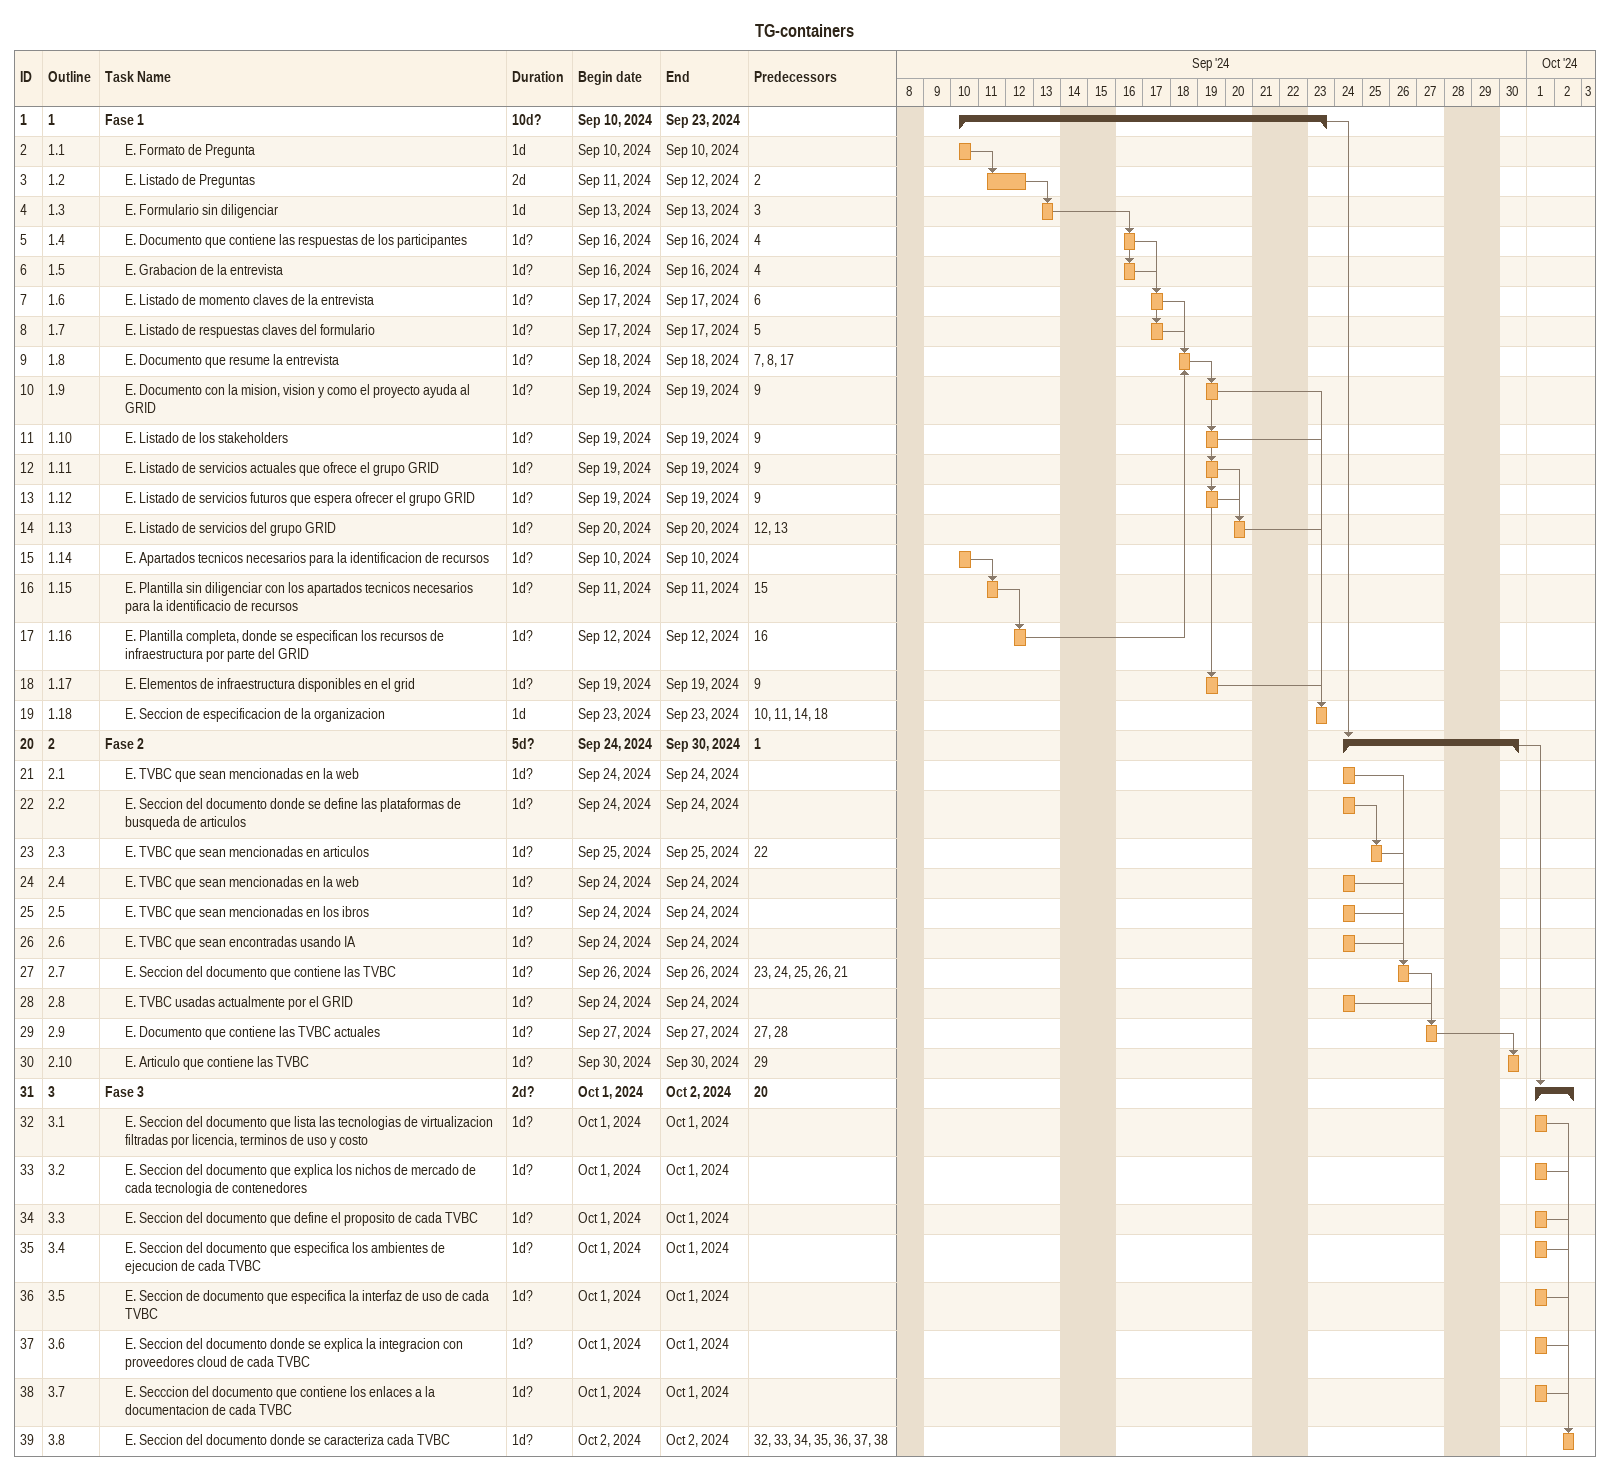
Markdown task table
TG-containers

| ID | WBS | Task | Duration | Start | Finish | Predecessors |
|---|---|---|---|---|---|---|
| 1 | 1 | **Fase 1** | 10d? | 2024-09-10 | 2024-09-23 |  |
| 2 | 1.1 | E. Formato de Pregunta | 1d | 2024-09-10 | 2024-09-10 |  |
| 3 | 1.2 | E. Listado de Preguntas | 2d | 2024-09-11 | 2024-09-12 | 2 |
| 4 | 1.3 | E. Formulario sin diligenciar | 1d | 2024-09-13 | 2024-09-13 | 3 |
| 5 | 1.4 | E. Documento que contiene las respuestas de los participantes | 1d? | 2024-09-16 | 2024-09-16 | 4 |
| 6 | 1.5 | E. Grabacion de la entrevista | 1d? | 2024-09-16 | 2024-09-16 | 4 |
| 7 | 1.6 | E. Listado de momento claves de la entrevista | 1d? | 2024-09-17 | 2024-09-17 | 6 |
| 8 | 1.7 | E. Listado de respuestas claves del formulario | 1d? | 2024-09-17 | 2024-09-17 | 5 |
| 9 | 1.8 | E. Documento que resume la entrevista | 1d? | 2024-09-18 | 2024-09-18 | 7, 8, 17 |
| 10 | 1.9 | E. Documento con la mision, vision y como el proyecto ayuda al GRID | 1d? | 2024-09-19 | 2024-09-19 | 9 |
| 11 | 1.10 | E. Listado de los stakeholders | 1d? | 2024-09-19 | 2024-09-19 | 9 |
| 12 | 1.11 | E. Listado de servicios actuales que ofrece el grupo GRID | 1d? | 2024-09-19 | 2024-09-19 | 9 |
| 13 | 1.12 | E. Listado de servicios futuros que espera ofrecer el grupo GRID | 1d? | 2024-09-19 | 2024-09-19 | 9 |
| 14 | 1.13 | E. Listado de servicios del grupo GRID | 1d? | 2024-09-20 | 2024-09-20 | 12, 13 |
| 15 | 1.14 | E. Apartados tecnicos necesarios para la identificacion de recursos | 1d? | 2024-09-10 | 2024-09-10 |  |
| 16 | 1.15 | E. Plantilla sin diligenciar con los apartados tecnicos necesarios para la identificacio de recursos | 1d? | 2024-09-11 | 2024-09-11 | 15 |
| 17 | 1.16 | E. Plantilla completa, donde se especifican los recursos de infraestructura por parte del GRID | 1d? | 2024-09-12 | 2024-09-12 | 16 |
| 18 | 1.17 | E. Elementos de infraestructura disponibles en el grid | 1d? | 2024-09-19 | 2024-09-19 | 9 |
| 19 | 1.18 | E. Seccion de especificacion de la organizacion | 1d | 2024-09-23 | 2024-09-23 | 10, 11, 14, 18 |
| 20 | 2 | **Fase 2** | 5d? | 2024-09-24 | 2024-09-30 | 1 |
| 21 | 2.1 | E. TVBC que sean mencionadas en la web | 1d? | 2024-09-24 | 2024-09-24 |  |
| 22 | 2.2 | E. Seccion del documento donde se define las plataformas de busqueda de articulos | 1d? | 2024-09-24 | 2024-09-24 |  |
| 23 | 2.3 | E. TVBC que sean mencionadas en articulos | 1d? | 2024-09-25 | 2024-09-25 | 22 |
| 24 | 2.4 | E. TVBC que sean mencionadas en la web | 1d? | 2024-09-24 | 2024-09-24 |  |
| 25 | 2.5 | E. TVBC que sean mencionadas en los ibros | 1d? | 2024-09-24 | 2024-09-24 |  |
| 26 | 2.6 | E. TVBC que sean encontradas usando IA | 1d? | 2024-09-24 | 2024-09-24 |  |
| 27 | 2.7 | E. Seccion del documento que contiene las TVBC | 1d? | 2024-09-26 | 2024-09-26 | 23, 24, 25, 26, 21 |
| 28 | 2.8 | E. TVBC usadas actualmente por el GRID | 1d? | 2024-09-24 | 2024-09-24 |  |
| 29 | 2.9 | E. Documento que contiene las TVBC actuales | 1d? | 2024-09-27 | 2024-09-27 | 27, 28 |
| 30 | 2.10 | E. Articulo que contiene las TVBC | 1d? | 2024-09-30 | 2024-09-30 | 29 |
| 31 | 3 | **Fase 3** | 2d? | 2024-10-01 | 2024-10-02 | 20 |
| 32 | 3.1 | E. Seccion del documento que lista las tecnologias de virtualizacion filtradas por licencia, terminos de uso y costo | 1d? | 2024-10-01 | 2024-10-01 |  |
| 33 | 3.2 | E. Seccion del documento que explica los nichos de mercado de cada tecnologia de contenedores | 1d? | 2024-10-01 | 2024-10-01 |  |
| 34 | 3.3 | E. Seccion del documento que define el proposito de cada TVBC | 1d? | 2024-10-01 | 2024-10-01 |  |
| 35 | 3.4 | E. Seccion del documento que especifica los ambientes de ejecucion de cada TVBC | 1d? | 2024-10-01 | 2024-10-01 |  |
| 36 | 3.5 | E. Seccion de documento que especifica la interfaz de uso de cada TVBC | 1d? | 2024-10-01 | 2024-10-01 |  |
| 37 | 3.6 | E. Seccion del documento donde se explica la integracion con proveedores cloud de cada TVBC | 1d? | 2024-10-01 | 2024-10-01 |  |
| 38 | 3.7 | E. Secccion del documento que contiene los enlaces a la documentacion de cada TVBC | 1d? | 2024-10-01 | 2024-10-01 |  |
| 39 | 3.8 | E. Seccion del documento donde se caracteriza cada TVBC | 1d? | 2024-10-02 | 2024-10-02 | 32, 33, 34, 35, 36, 37, 38 |
